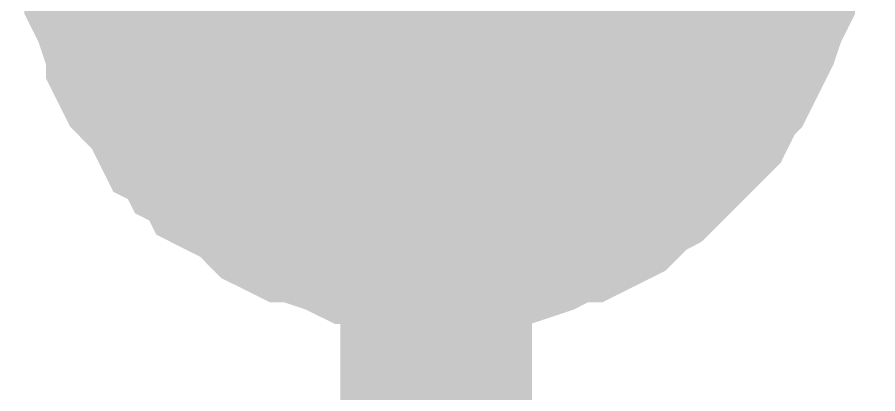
# Model space of a CAD drawing. Header units: inches. Extents: x 0 to 432, y 0 to 280.
# Drawn here: x 151.746 to 153.092, y 144.023 to 144.612 of the extents above; entities that cross this region are included whole.
import ezdxf

# ---------------------------------------------------------------- set-up
doc = ezdxf.new("R2010")
doc.units = ezdxf.units.IN
doc.layers.add('Sheet', color=255, linetype='Continuous')

msp = doc.modelspace()

# ---------------------------------------------------------------- linework, layer by layer
at = {"layer": 'Sheet'}
msp.add_lwpolyline([(152.146, 144.78, 0.508, 0.508, 1), (152.654, 144.78, 0.508, 0.508, 1)], format="xyseb", close=True, dxfattribs=at)
for points in [[(152.4013, 144.2706, 0.2997, 0.2997, 0), (152.3789, 144.2706, 0.2997, 0.2997, 0), (152.3452, 144.2706, 0.2997, 0.2997, 0), (152.3227, 144.2818, 0.2997, 0.2997, 0), (152.3002, 144.2818, 0.2997, 0.2997, 0), (152.2778, 144.2818, 0.2997, 0.2997, 0), (152.2553, 144.293, 0.2997, 0.2997, 0), (152.2216, 144.3043, 0.2997, 0.2997, 0), (152.1992, 144.3155, 0.2997, 0.2997, 0), (152.1767, 144.3155, 0.2997, 0.2997, 0), (152.1542, 144.3267, 0.2997, 0.2997, 0), (152.143, 144.338, 0.2997, 0.2997, 0), (152.1206, 144.3604, 0.2997, 0.2997, 0), (152.0981, 144.3716, 0.2997, 0.2997, 0), (152.0756, 144.3829, 0.2997, 0.2997, 0), (152.0644, 144.4053, 0.2997, 0.2997, 0), (152.0419, 144.4166, 0.2997, 0.2997, 0), (152.0307, 144.439, 0.2997, 0.2997, 0), (152.0082, 144.4502, 0.2997, 0.2997, 0), (151.997, 144.4727, 0.2997, 0.2997, 0), (151.9858, 144.4952, 0.2997, 0.2997, 0), (151.9633, 144.5176, 0.2997, 0.2997, 0), (151.9521, 144.5289, 0.2997, 0.2997, 0), (151.9409, 144.5513, 0.2997, 0.2997, 0), (151.9409, 144.5738, 0.2997, 0.2997, 0), (151.9296, 144.5962, 0.2997, 0.2997, 0), (151.9184, 144.6299, 0.2997, 0.2997, 0), (151.9072, 144.6524, 0.2997, 0.2997, 0), (151.9072, 144.6748, 0.2997, 0.2997, 0), (151.9072, 144.6973, 0.2997, 0.2997, 0), (151.8959, 144.7198, 0.2997, 0.2997, 0), (151.8959, 144.7535, 0.2997, 0.2997, 0), (151.8959, 144.7759, 0.2997, 0.2997, 0)], [(152.4013, 144.2706, 0.2997, 0.2997, 0), (152.3789, 144.2706, 0.2997, 0.2997, 0), (152.3452, 144.2706, 0.2997, 0.2997, 0), (152.3227, 144.2818, 0.2997, 0.2997, 0), (152.3002, 144.2818, 0.2997, 0.2997, 0), (152.2778, 144.2818, 0.2997, 0.2997, 0), (152.2553, 144.293, 0.2997, 0.2997, 0), (152.2216, 144.3043, 0.2997, 0.2997, 0), (152.1992, 144.3155, 0.2997, 0.2997, 0), (152.1767, 144.3155, 0.2997, 0.2997, 0), (152.1542, 144.3267, 0.2997, 0.2997, 0), (152.143, 144.338, 0.2997, 0.2997, 0), (152.1206, 144.3604, 0.2997, 0.2997, 0), (152.0981, 144.3716, 0.2997, 0.2997, 0), (152.0756, 144.3829, 0.2997, 0.2997, 0), (152.0644, 144.4053, 0.2997, 0.2997, 0), (152.0419, 144.4166, 0.2997, 0.2997, 0), (152.0307, 144.439, 0.2997, 0.2997, 0), (152.0082, 144.4502, 0.2997, 0.2997, 0), (151.997, 144.4727, 0.2997, 0.2997, 0), (151.9858, 144.4952, 0.2997, 0.2997, 0), (151.9633, 144.5176, 0.2997, 0.2997, 0), (151.9521, 144.5289, 0.2997, 0.2997, 0), (151.9409, 144.5513, 0.2997, 0.2997, 0), (151.9409, 144.5738, 0.2997, 0.2997, 0), (151.9296, 144.5962, 0.2997, 0.2997, 0), (151.9184, 144.6299, 0.2997, 0.2997, 0), (151.9072, 144.6524, 0.2997, 0.2997, 0), (151.9072, 144.6748, 0.2997, 0.2997, 0), (151.9072, 144.6973, 0.2997, 0.2997, 0), (151.8959, 144.7198, 0.2997, 0.2997, 0), (151.8959, 144.7535, 0.2997, 0.2997, 0), (151.8959, 144.7759, 0.2997, 0.2997, 0)], [(152.4013, 144.2706, 0.2997, 0.2997, 0), (152.3789, 144.2706, 0.2997, 0.2997, 0), (152.3452, 144.2706, 0.2997, 0.2997, 0), (152.3227, 144.2818, 0.2997, 0.2997, 0), (152.3002, 144.2818, 0.2997, 0.2997, 0), (152.2778, 144.2818, 0.2997, 0.2997, 0), (152.2553, 144.293, 0.2997, 0.2997, 0), (152.2216, 144.3043, 0.2997, 0.2997, 0), (152.1992, 144.3155, 0.2997, 0.2997, 0), (152.1767, 144.3155, 0.2997, 0.2997, 0), (152.1542, 144.3267, 0.2997, 0.2997, 0), (152.143, 144.338, 0.2997, 0.2997, 0), (152.1206, 144.3604, 0.2997, 0.2997, 0), (152.0981, 144.3716, 0.2997, 0.2997, 0), (152.0756, 144.3829, 0.2997, 0.2997, 0), (152.0644, 144.4053, 0.2997, 0.2997, 0), (152.0419, 144.4166, 0.2997, 0.2997, 0), (152.0307, 144.439, 0.2997, 0.2997, 0), (152.0082, 144.4502, 0.2997, 0.2997, 0), (151.997, 144.4727, 0.2997, 0.2997, 0), (151.9858, 144.4952, 0.2997, 0.2997, 0), (151.9633, 144.5176, 0.2997, 0.2997, 0), (151.9521, 144.5289, 0.2997, 0.2997, 0), (151.9409, 144.5513, 0.2997, 0.2997, 0), (151.9409, 144.5738, 0.2997, 0.2997, 0), (151.9296, 144.5962, 0.2997, 0.2997, 0), (151.9184, 144.6299, 0.2997, 0.2997, 0), (151.9072, 144.6524, 0.2997, 0.2997, 0), (151.9072, 144.6748, 0.2997, 0.2997, 0), (151.9072, 144.6973, 0.2997, 0.2997, 0), (151.8959, 144.7198, 0.2997, 0.2997, 0), (151.8959, 144.7535, 0.2997, 0.2997, 0), (151.8959, 144.7759, 0.2997, 0.2997, 0)], [(152.4013, 144.2706, 0.2997, 0.2997, 0), (152.3789, 144.2706, 0.2997, 0.2997, 0), (152.3452, 144.2706, 0.2997, 0.2997, 0), (152.3227, 144.2818, 0.2997, 0.2997, 0), (152.3002, 144.2818, 0.2997, 0.2997, 0), (152.2778, 144.2818, 0.2997, 0.2997, 0), (152.2553, 144.293, 0.2997, 0.2997, 0), (152.2216, 144.3043, 0.2997, 0.2997, 0), (152.1992, 144.3155, 0.2997, 0.2997, 0), (152.1767, 144.3155, 0.2997, 0.2997, 0), (152.1542, 144.3267, 0.2997, 0.2997, 0), (152.143, 144.338, 0.2997, 0.2997, 0), (152.1206, 144.3604, 0.2997, 0.2997, 0), (152.0981, 144.3716, 0.2997, 0.2997, 0), (152.0756, 144.3829, 0.2997, 0.2997, 0), (152.0644, 144.4053, 0.2997, 0.2997, 0), (152.0419, 144.4166, 0.2997, 0.2997, 0), (152.0307, 144.439, 0.2997, 0.2997, 0), (152.0082, 144.4502, 0.2997, 0.2997, 0), (151.997, 144.4727, 0.2997, 0.2997, 0), (151.9858, 144.4952, 0.2997, 0.2997, 0), (151.9633, 144.5176, 0.2997, 0.2997, 0), (151.9521, 144.5289, 0.2997, 0.2997, 0), (151.9409, 144.5513, 0.2997, 0.2997, 0), (151.9409, 144.5738, 0.2997, 0.2997, 0), (151.9296, 144.5962, 0.2997, 0.2997, 0), (151.9184, 144.6299, 0.2997, 0.2997, 0), (151.9072, 144.6524, 0.2997, 0.2997, 0), (151.9072, 144.6748, 0.2997, 0.2997, 0), (151.9072, 144.6973, 0.2997, 0.2997, 0), (151.8959, 144.7198, 0.2997, 0.2997, 0), (151.8959, 144.7535, 0.2997, 0.2997, 0), (151.8959, 144.7759, 0.2997, 0.2997, 0)], [(160.027, 144.7759, 0.2997, 0.2997, 0), (152.4013, 144.7759, 0.2997, 0.2997, 0), (152.4013, 137.1508, 0.2997, 0.2997, 0), (160.027, 137.1508, 0.2997, 0.2997, 0)], [(152.9179, 144.7759, 0.2997, 0.2997, 0), (152.9179, 144.7535, 0.2997, 0.2997, 0), (152.9179, 144.7198, 0.2997, 0.2997, 0), (152.9067, 144.6973, 0.2997, 0.2997, 0), (152.9067, 144.6748, 0.2997, 0.2997, 0), (152.9067, 144.6524, 0.2997, 0.2997, 0), (152.8955, 144.6299, 0.2997, 0.2997, 0), (152.8842, 144.5962, 0.2997, 0.2997, 0), (152.873, 144.5738, 0.2997, 0.2997, 0), (152.8618, 144.5513, 0.2997, 0.2997, 0), (152.8506, 144.5289, 0.2997, 0.2997, 0), (152.8393, 144.5176, 0.2997, 0.2997, 0), (152.8281, 144.4952, 0.2997, 0.2997, 0), (152.8169, 144.4727, 0.2997, 0.2997, 0), (152.7944, 144.4502, 0.2997, 0.2997, 0), (152.7832, 144.439, 0.2997, 0.2997, 0), (152.7607, 144.4166, 0.2997, 0.2997, 0), (152.7495, 144.4053, 0.2997, 0.2997, 0), (152.727, 144.3829, 0.2997, 0.2997, 0), (152.7046, 144.3716, 0.2997, 0.2997, 0), (152.6933, 144.3604, 0.2997, 0.2997, 0), (152.6709, 144.338, 0.2997, 0.2997, 0), (152.6484, 144.3267, 0.2997, 0.2997, 0), (152.6259, 144.3155, 0.2997, 0.2997, 0), (152.6035, 144.3155, 0.2997, 0.2997, 0), (152.581, 144.3043, 0.2997, 0.2997, 0), (152.5586, 144.293, 0.2997, 0.2997, 0), (152.5249, 144.2818, 0.2997, 0.2997, 0), (152.5024, 144.2818, 0.2997, 0.2997, 0), (152.4799, 144.2818, 0.2997, 0.2997, 0), (152.4575, 144.2706, 0.2997, 0.2997, 0), (152.4238, 144.2706, 0.2997, 0.2997, 0), (152.4013, 144.2706, 0.2997, 0.2997, 0)], [(152.9179, 144.7759, 0.2997, 0.2997, 0), (152.9179, 144.7535, 0.2997, 0.2997, 0), (152.9179, 144.7198, 0.2997, 0.2997, 0), (152.9067, 144.6973, 0.2997, 0.2997, 0), (152.9067, 144.6748, 0.2997, 0.2997, 0), (152.9067, 144.6524, 0.2997, 0.2997, 0), (152.8955, 144.6299, 0.2997, 0.2997, 0), (152.8842, 144.5962, 0.2997, 0.2997, 0), (152.873, 144.5738, 0.2997, 0.2997, 0), (152.8618, 144.5513, 0.2997, 0.2997, 0), (152.8506, 144.5289, 0.2997, 0.2997, 0), (152.8393, 144.5176, 0.2997, 0.2997, 0), (152.8281, 144.4952, 0.2997, 0.2997, 0), (152.8169, 144.4727, 0.2997, 0.2997, 0), (152.7944, 144.4502, 0.2997, 0.2997, 0), (152.7832, 144.439, 0.2997, 0.2997, 0), (152.7607, 144.4166, 0.2997, 0.2997, 0), (152.7495, 144.4053, 0.2997, 0.2997, 0), (152.727, 144.3829, 0.2997, 0.2997, 0), (152.7046, 144.3716, 0.2997, 0.2997, 0), (152.6933, 144.3604, 0.2997, 0.2997, 0), (152.6709, 144.338, 0.2997, 0.2997, 0), (152.6484, 144.3267, 0.2997, 0.2997, 0), (152.6259, 144.3155, 0.2997, 0.2997, 0), (152.6035, 144.3155, 0.2997, 0.2997, 0), (152.581, 144.3043, 0.2997, 0.2997, 0), (152.5586, 144.293, 0.2997, 0.2997, 0), (152.5249, 144.2818, 0.2997, 0.2997, 0), (152.5024, 144.2818, 0.2997, 0.2997, 0), (152.4799, 144.2818, 0.2997, 0.2997, 0), (152.4575, 144.2706, 0.2997, 0.2997, 0), (152.4238, 144.2706, 0.2997, 0.2997, 0), (152.4013, 144.2706, 0.2997, 0.2997, 0)], [(152.9179, 144.7759, 0.2997, 0.2997, 0), (152.9179, 144.7535, 0.2997, 0.2997, 0), (152.9179, 144.7198, 0.2997, 0.2997, 0), (152.9067, 144.6973, 0.2997, 0.2997, 0), (152.9067, 144.6748, 0.2997, 0.2997, 0), (152.9067, 144.6524, 0.2997, 0.2997, 0), (152.8955, 144.6299, 0.2997, 0.2997, 0), (152.8842, 144.5962, 0.2997, 0.2997, 0), (152.873, 144.5738, 0.2997, 0.2997, 0), (152.8618, 144.5513, 0.2997, 0.2997, 0), (152.8506, 144.5289, 0.2997, 0.2997, 0), (152.8393, 144.5176, 0.2997, 0.2997, 0), (152.8281, 144.4952, 0.2997, 0.2997, 0), (152.8169, 144.4727, 0.2997, 0.2997, 0), (152.7944, 144.4502, 0.2997, 0.2997, 0), (152.7832, 144.439, 0.2997, 0.2997, 0), (152.7607, 144.4166, 0.2997, 0.2997, 0), (152.7495, 144.4053, 0.2997, 0.2997, 0), (152.727, 144.3829, 0.2997, 0.2997, 0), (152.7046, 144.3716, 0.2997, 0.2997, 0), (152.6933, 144.3604, 0.2997, 0.2997, 0), (152.6709, 144.338, 0.2997, 0.2997, 0), (152.6484, 144.3267, 0.2997, 0.2997, 0), (152.6259, 144.3155, 0.2997, 0.2997, 0), (152.6035, 144.3155, 0.2997, 0.2997, 0), (152.581, 144.3043, 0.2997, 0.2997, 0), (152.5586, 144.293, 0.2997, 0.2997, 0), (152.5249, 144.2818, 0.2997, 0.2997, 0), (152.5024, 144.2818, 0.2997, 0.2997, 0), (152.4799, 144.2818, 0.2997, 0.2997, 0), (152.4575, 144.2706, 0.2997, 0.2997, 0), (152.4238, 144.2706, 0.2997, 0.2997, 0), (152.4013, 144.2706, 0.2997, 0.2997, 0)], [(152.9179, 144.7759, 0.2997, 0.2997, 0), (152.9179, 144.7535, 0.2997, 0.2997, 0), (152.9179, 144.7198, 0.2997, 0.2997, 0), (152.9067, 144.6973, 0.2997, 0.2997, 0), (152.9067, 144.6748, 0.2997, 0.2997, 0), (152.9067, 144.6524, 0.2997, 0.2997, 0), (152.8955, 144.6299, 0.2997, 0.2997, 0), (152.8842, 144.5962, 0.2997, 0.2997, 0), (152.873, 144.5738, 0.2997, 0.2997, 0), (152.8618, 144.5513, 0.2997, 0.2997, 0), (152.8506, 144.5289, 0.2997, 0.2997, 0), (152.8393, 144.5176, 0.2997, 0.2997, 0), (152.8281, 144.4952, 0.2997, 0.2997, 0), (152.8169, 144.4727, 0.2997, 0.2997, 0), (152.7944, 144.4502, 0.2997, 0.2997, 0), (152.7832, 144.439, 0.2997, 0.2997, 0), (152.7607, 144.4166, 0.2997, 0.2997, 0), (152.7495, 144.4053, 0.2997, 0.2997, 0), (152.727, 144.3829, 0.2997, 0.2997, 0), (152.7046, 144.3716, 0.2997, 0.2997, 0), (152.6933, 144.3604, 0.2997, 0.2997, 0), (152.6709, 144.338, 0.2997, 0.2997, 0), (152.6484, 144.3267, 0.2997, 0.2997, 0), (152.6259, 144.3155, 0.2997, 0.2997, 0), (152.6035, 144.3155, 0.2997, 0.2997, 0), (152.581, 144.3043, 0.2997, 0.2997, 0), (152.5586, 144.293, 0.2997, 0.2997, 0), (152.5249, 144.2818, 0.2997, 0.2997, 0), (152.5024, 144.2818, 0.2997, 0.2997, 0), (152.4799, 144.2818, 0.2997, 0.2997, 0), (152.4575, 144.2706, 0.2997, 0.2997, 0), (152.4238, 144.2706, 0.2997, 0.2997, 0), (152.4013, 144.2706, 0.2997, 0.2997, 0)], [(152.4013, 144.2706, 0.0991, 0.0991, 0), (152.3789, 144.2706, 0.0991, 0.0991, 0), (152.3452, 144.2706, 0.0991, 0.0991, 0), (152.3227, 144.2818, 0.0991, 0.0991, 0), (152.3002, 144.2818, 0.0991, 0.0991, 0), (152.2778, 144.2818, 0.0991, 0.0991, 0), (152.2553, 144.293, 0.0991, 0.0991, 0), (152.2216, 144.3043, 0.0991, 0.0991, 0), (152.1992, 144.3155, 0.0991, 0.0991, 0), (152.1767, 144.3155, 0.0991, 0.0991, 0), (152.1542, 144.3267, 0.0991, 0.0991, 0), (152.143, 144.338, 0.0991, 0.0991, 0), (152.1206, 144.3604, 0.0991, 0.0991, 0), (152.0981, 144.3716, 0.0991, 0.0991, 0), (152.0756, 144.3829, 0.0991, 0.0991, 0), (152.0644, 144.4053, 0.0991, 0.0991, 0), (152.0419, 144.4166, 0.0991, 0.0991, 0), (152.0307, 144.439, 0.0991, 0.0991, 0), (152.0082, 144.4502, 0.0991, 0.0991, 0), (151.997, 144.4727, 0.0991, 0.0991, 0), (151.9858, 144.4952, 0.0991, 0.0991, 0), (151.9633, 144.5176, 0.0991, 0.0991, 0), (151.9521, 144.5289, 0.0991, 0.0991, 0), (151.9409, 144.5513, 0.0991, 0.0991, 0), (151.9409, 144.5738, 0.0991, 0.0991, 0), (151.9296, 144.5962, 0.0991, 0.0991, 0), (151.9184, 144.6299, 0.0991, 0.0991, 0), (151.9072, 144.6524, 0.0991, 0.0991, 0), (151.9072, 144.6748, 0.0991, 0.0991, 0)], [(152.4013, 144.2706, 0.0991, 0.0991, 0), (152.3789, 144.2706, 0.0991, 0.0991, 0), (152.3452, 144.2706, 0.0991, 0.0991, 0), (152.3227, 144.2818, 0.0991, 0.0991, 0), (152.3002, 144.2818, 0.0991, 0.0991, 0), (152.2778, 144.2818, 0.0991, 0.0991, 0), (152.2553, 144.293, 0.0991, 0.0991, 0), (152.2216, 144.3043, 0.0991, 0.0991, 0), (152.1992, 144.3155, 0.0991, 0.0991, 0), (152.1767, 144.3155, 0.0991, 0.0991, 0), (152.1542, 144.3267, 0.0991, 0.0991, 0), (152.143, 144.338, 0.0991, 0.0991, 0), (152.1206, 144.3604, 0.0991, 0.0991, 0), (152.0981, 144.3716, 0.0991, 0.0991, 0), (152.0756, 144.3829, 0.0991, 0.0991, 0), (152.0644, 144.4053, 0.0991, 0.0991, 0), (152.0419, 144.4166, 0.0991, 0.0991, 0), (152.0307, 144.439, 0.0991, 0.0991, 0), (152.0082, 144.4502, 0.0991, 0.0991, 0), (151.997, 144.4727, 0.0991, 0.0991, 0), (151.9858, 144.4952, 0.0991, 0.0991, 0), (151.9633, 144.5176, 0.0991, 0.0991, 0), (151.9521, 144.5289, 0.0991, 0.0991, 0), (151.9409, 144.5513, 0.0991, 0.0991, 0), (151.9409, 144.5738, 0.0991, 0.0991, 0), (151.9296, 144.5962, 0.0991, 0.0991, 0), (151.9184, 144.6299, 0.0991, 0.0991, 0), (151.9072, 144.6524, 0.0991, 0.0991, 0), (151.9072, 144.6748, 0.0991, 0.0991, 0)], [(152.4013, 144.2706, 0.0991, 0.0991, 0), (152.3789, 144.2706, 0.0991, 0.0991, 0), (152.3452, 144.2706, 0.0991, 0.0991, 0), (152.3227, 144.2818, 0.0991, 0.0991, 0), (152.3002, 144.2818, 0.0991, 0.0991, 0), (152.2778, 144.2818, 0.0991, 0.0991, 0), (152.2553, 144.293, 0.0991, 0.0991, 0), (152.2216, 144.3043, 0.0991, 0.0991, 0), (152.1992, 144.3155, 0.0991, 0.0991, 0), (152.1767, 144.3155, 0.0991, 0.0991, 0), (152.1542, 144.3267, 0.0991, 0.0991, 0), (152.143, 144.338, 0.0991, 0.0991, 0), (152.1206, 144.3604, 0.0991, 0.0991, 0), (152.0981, 144.3716, 0.0991, 0.0991, 0), (152.0756, 144.3829, 0.0991, 0.0991, 0), (152.0644, 144.4053, 0.0991, 0.0991, 0), (152.0419, 144.4166, 0.0991, 0.0991, 0), (152.0307, 144.439, 0.0991, 0.0991, 0), (152.0082, 144.4502, 0.0991, 0.0991, 0), (151.997, 144.4727, 0.0991, 0.0991, 0), (151.9858, 144.4952, 0.0991, 0.0991, 0), (151.9633, 144.5176, 0.0991, 0.0991, 0), (151.9521, 144.5289, 0.0991, 0.0991, 0), (151.9409, 144.5513, 0.0991, 0.0991, 0), (151.9409, 144.5738, 0.0991, 0.0991, 0), (151.9296, 144.5962, 0.0991, 0.0991, 0), (151.9184, 144.6299, 0.0991, 0.0991, 0), (151.9072, 144.6524, 0.0991, 0.0991, 0), (151.9072, 144.6748, 0.0991, 0.0991, 0)], [(152.4013, 144.2706, 0.0991, 0.0991, 0), (152.3789, 144.2706, 0.0991, 0.0991, 0), (152.3452, 144.2706, 0.0991, 0.0991, 0), (152.3227, 144.2818, 0.0991, 0.0991, 0), (152.3002, 144.2818, 0.0991, 0.0991, 0), (152.2778, 144.2818, 0.0991, 0.0991, 0), (152.2553, 144.293, 0.0991, 0.0991, 0), (152.2216, 144.3043, 0.0991, 0.0991, 0), (152.1992, 144.3155, 0.0991, 0.0991, 0), (152.1767, 144.3155, 0.0991, 0.0991, 0), (152.1542, 144.3267, 0.0991, 0.0991, 0), (152.143, 144.338, 0.0991, 0.0991, 0), (152.1206, 144.3604, 0.0991, 0.0991, 0), (152.0981, 144.3716, 0.0991, 0.0991, 0), (152.0756, 144.3829, 0.0991, 0.0991, 0), (152.0644, 144.4053, 0.0991, 0.0991, 0), (152.0419, 144.4166, 0.0991, 0.0991, 0), (152.0307, 144.439, 0.0991, 0.0991, 0), (152.0082, 144.4502, 0.0991, 0.0991, 0), (151.997, 144.4727, 0.0991, 0.0991, 0), (151.9858, 144.4952, 0.0991, 0.0991, 0), (151.9633, 144.5176, 0.0991, 0.0991, 0), (151.9521, 144.5289, 0.0991, 0.0991, 0), (151.9409, 144.5513, 0.0991, 0.0991, 0), (151.9409, 144.5738, 0.0991, 0.0991, 0), (151.9296, 144.5962, 0.0991, 0.0991, 0), (151.9184, 144.6299, 0.0991, 0.0991, 0), (151.9072, 144.6524, 0.0991, 0.0991, 0), (151.9072, 144.6748, 0.0991, 0.0991, 0)], [(152.9067, 144.6748, 0.0991, 0.0991, 0), (152.9067, 144.6524, 0.0991, 0.0991, 0), (152.8955, 144.6299, 0.0991, 0.0991, 0), (152.8842, 144.5962, 0.0991, 0.0991, 0), (152.873, 144.5738, 0.0991, 0.0991, 0), (152.8618, 144.5513, 0.0991, 0.0991, 0), (152.8506, 144.5289, 0.0991, 0.0991, 0), (152.8393, 144.5176, 0.0991, 0.0991, 0), (152.8281, 144.4952, 0.0991, 0.0991, 0), (152.8169, 144.4727, 0.0991, 0.0991, 0), (152.7944, 144.4502, 0.0991, 0.0991, 0), (152.7832, 144.439, 0.0991, 0.0991, 0), (152.7607, 144.4166, 0.0991, 0.0991, 0), (152.7495, 144.4053, 0.0991, 0.0991, 0), (152.727, 144.3829, 0.0991, 0.0991, 0), (152.7046, 144.3716, 0.0991, 0.0991, 0), (152.6933, 144.3604, 0.0991, 0.0991, 0), (152.6709, 144.338, 0.0991, 0.0991, 0), (152.6484, 144.3267, 0.0991, 0.0991, 0), (152.6259, 144.3155, 0.0991, 0.0991, 0), (152.6035, 144.3155, 0.0991, 0.0991, 0), (152.581, 144.3043, 0.0991, 0.0991, 0), (152.5586, 144.293, 0.0991, 0.0991, 0), (152.5249, 144.2818, 0.0991, 0.0991, 0), (152.5024, 144.2818, 0.0991, 0.0991, 0), (152.4799, 144.2818, 0.0991, 0.0991, 0), (152.4575, 144.2706, 0.0991, 0.0991, 0), (152.4238, 144.2706, 0.0991, 0.0991, 0), (152.4013, 144.2706, 0.0991, 0.0991, 0)], [(152.9067, 144.6748, 0.0991, 0.0991, 0), (152.9067, 144.6524, 0.0991, 0.0991, 0), (152.8955, 144.6299, 0.0991, 0.0991, 0), (152.8842, 144.5962, 0.0991, 0.0991, 0), (152.873, 144.5738, 0.0991, 0.0991, 0), (152.8618, 144.5513, 0.0991, 0.0991, 0), (152.8506, 144.5289, 0.0991, 0.0991, 0), (152.8393, 144.5176, 0.0991, 0.0991, 0), (152.8281, 144.4952, 0.0991, 0.0991, 0), (152.8169, 144.4727, 0.0991, 0.0991, 0), (152.7944, 144.4502, 0.0991, 0.0991, 0), (152.7832, 144.439, 0.0991, 0.0991, 0), (152.7607, 144.4166, 0.0991, 0.0991, 0), (152.7495, 144.4053, 0.0991, 0.0991, 0), (152.727, 144.3829, 0.0991, 0.0991, 0), (152.7046, 144.3716, 0.0991, 0.0991, 0), (152.6933, 144.3604, 0.0991, 0.0991, 0), (152.6709, 144.338, 0.0991, 0.0991, 0), (152.6484, 144.3267, 0.0991, 0.0991, 0), (152.6259, 144.3155, 0.0991, 0.0991, 0), (152.6035, 144.3155, 0.0991, 0.0991, 0), (152.581, 144.3043, 0.0991, 0.0991, 0), (152.5586, 144.293, 0.0991, 0.0991, 0), (152.5249, 144.2818, 0.0991, 0.0991, 0), (152.5024, 144.2818, 0.0991, 0.0991, 0), (152.4799, 144.2818, 0.0991, 0.0991, 0), (152.4575, 144.2706, 0.0991, 0.0991, 0), (152.4238, 144.2706, 0.0991, 0.0991, 0), (152.4013, 144.2706, 0.0991, 0.0991, 0)], [(152.9067, 144.6748, 0.0991, 0.0991, 0), (152.9067, 144.6524, 0.0991, 0.0991, 0), (152.8955, 144.6299, 0.0991, 0.0991, 0), (152.8842, 144.5962, 0.0991, 0.0991, 0), (152.873, 144.5738, 0.0991, 0.0991, 0), (152.8618, 144.5513, 0.0991, 0.0991, 0), (152.8506, 144.5289, 0.0991, 0.0991, 0), (152.8393, 144.5176, 0.0991, 0.0991, 0), (152.8281, 144.4952, 0.0991, 0.0991, 0), (152.8169, 144.4727, 0.0991, 0.0991, 0), (152.7944, 144.4502, 0.0991, 0.0991, 0), (152.7832, 144.439, 0.0991, 0.0991, 0), (152.7607, 144.4166, 0.0991, 0.0991, 0), (152.7495, 144.4053, 0.0991, 0.0991, 0), (152.727, 144.3829, 0.0991, 0.0991, 0), (152.7046, 144.3716, 0.0991, 0.0991, 0), (152.6933, 144.3604, 0.0991, 0.0991, 0), (152.6709, 144.338, 0.0991, 0.0991, 0), (152.6484, 144.3267, 0.0991, 0.0991, 0), (152.6259, 144.3155, 0.0991, 0.0991, 0), (152.6035, 144.3155, 0.0991, 0.0991, 0), (152.581, 144.3043, 0.0991, 0.0991, 0), (152.5586, 144.293, 0.0991, 0.0991, 0), (152.5249, 144.2818, 0.0991, 0.0991, 0), (152.5024, 144.2818, 0.0991, 0.0991, 0), (152.4799, 144.2818, 0.0991, 0.0991, 0), (152.4575, 144.2706, 0.0991, 0.0991, 0), (152.4238, 144.2706, 0.0991, 0.0991, 0), (152.4013, 144.2706, 0.0991, 0.0991, 0)], [(152.9067, 144.6748, 0.0991, 0.0991, 0), (152.9067, 144.6524, 0.0991, 0.0991, 0), (152.8955, 144.6299, 0.0991, 0.0991, 0), (152.8842, 144.5962, 0.0991, 0.0991, 0), (152.873, 144.5738, 0.0991, 0.0991, 0), (152.8618, 144.5513, 0.0991, 0.0991, 0), (152.8506, 144.5289, 0.0991, 0.0991, 0), (152.8393, 144.5176, 0.0991, 0.0991, 0), (152.8281, 144.4952, 0.0991, 0.0991, 0), (152.8169, 144.4727, 0.0991, 0.0991, 0), (152.7944, 144.4502, 0.0991, 0.0991, 0), (152.7832, 144.439, 0.0991, 0.0991, 0), (152.7607, 144.4166, 0.0991, 0.0991, 0), (152.7495, 144.4053, 0.0991, 0.0991, 0), (152.727, 144.3829, 0.0991, 0.0991, 0), (152.7046, 144.3716, 0.0991, 0.0991, 0), (152.6933, 144.3604, 0.0991, 0.0991, 0), (152.6709, 144.338, 0.0991, 0.0991, 0), (152.6484, 144.3267, 0.0991, 0.0991, 0), (152.6259, 144.3155, 0.0991, 0.0991, 0), (152.6035, 144.3155, 0.0991, 0.0991, 0), (152.581, 144.3043, 0.0991, 0.0991, 0), (152.5586, 144.293, 0.0991, 0.0991, 0), (152.5249, 144.2818, 0.0991, 0.0991, 0), (152.5024, 144.2818, 0.0991, 0.0991, 0), (152.4799, 144.2818, 0.0991, 0.0991, 0), (152.4575, 144.2706, 0.0991, 0.0991, 0), (152.4238, 144.2706, 0.0991, 0.0991, 0), (152.4013, 144.2706, 0.0991, 0.0991, 0)]]:
    msp.add_lwpolyline(points, format="xyseb", dxfattribs=at)

doc.saveas('drawing.dxf')
